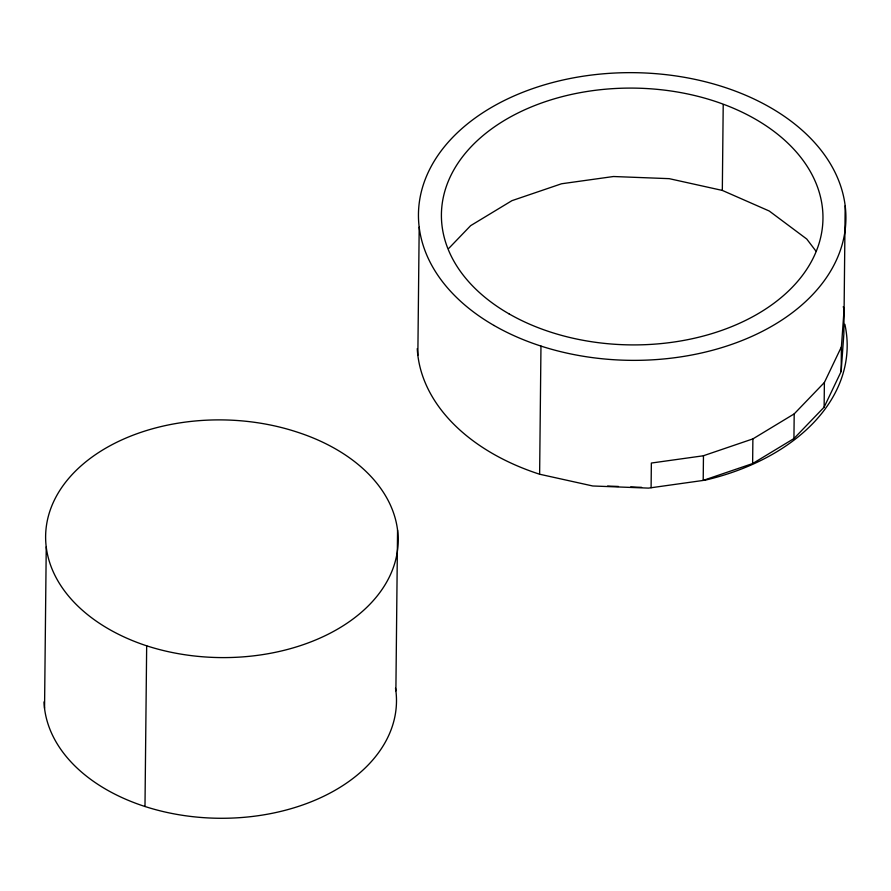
<?xml version="1.0" encoding="UTF-8"?>
<svg xmlns="http://www.w3.org/2000/svg" width="891" height="891" viewBox="0 0 891 891"><rect width="100%" height="100%" fill="white"/><g stroke="black" fill="none" stroke-linecap="round" stroke-linejoin="round"><path stroke-width="1.34" d="M44.55 708.222L46.243 546.885M144.988 806.5L146.67 645.819A176.273 119.049 1.1 0 1 62.504 486.408A176.273 119.049 1.1 0 1 297.126 432.09A176.273 118.637 0.6 0 1 381.315 590.499A176.273 118.637 0.6 0 1 146.67 645.819M395.882 690.848L397.564 530.167M417.846 355.309L419.193 227.16M703.021 480.461L648.492 488.112L592.76 485.985L539.623 474.224L540.971 346.064M651.098 487.711L651.354 463.042L703.277 455.791L752.884 438.895L794.193 413.892L824.387 382.484L841.416 346.822L844.1 309.322L843.254 306.704M844.846 324.268A213.729 143.841 0.6 0 1 705.627 480.06L703.199 480.405L703.467 455.735M815.8 250.928L806.745 239.022L769.234 211.011L722.323 190.418L723.214 104.871M703.199 480.405L752.628 463.565L752.884 438.895M752.628 463.565L793.937 438.561L794.193 413.892M793.937 438.561L824.13 407.154L824.387 382.484M824.13 407.154L841.149 371.491L841.416 346.822M845.18 205.843L843.844 333.991L841.149 371.491M448.919 248.244L470.626 225.668L511.935 200.664L561.542 183.769L613.453 176.518L669.186 178.657L722.323 190.418M607.606 486.052L618.477 486.464M630.705 486.931L641.587 487.344M539.623 474.224A213.729 143.841 0.6 0 1 417.255 348.637M395.515 688.186A176.273 118.637 0.6 0 1 231.916 818.083A176.273 118.637 0.6 0 1 44.015 701.896M494.048 325.482A213.729 143.841 0.6 0 0 842.496 243.332A213.729 143.841 0.6 0 0 560.016 80.691A213.729 143.841 0.6 0 0 494.048 325.482M508.895 313.777A190.774 128.393 0.6 0 0 819.909 240.459A190.774 128.393 0.6 0 0 567.767 95.27A190.774 128.393 0.6 0 0 508.895 313.777"/></g></svg>
